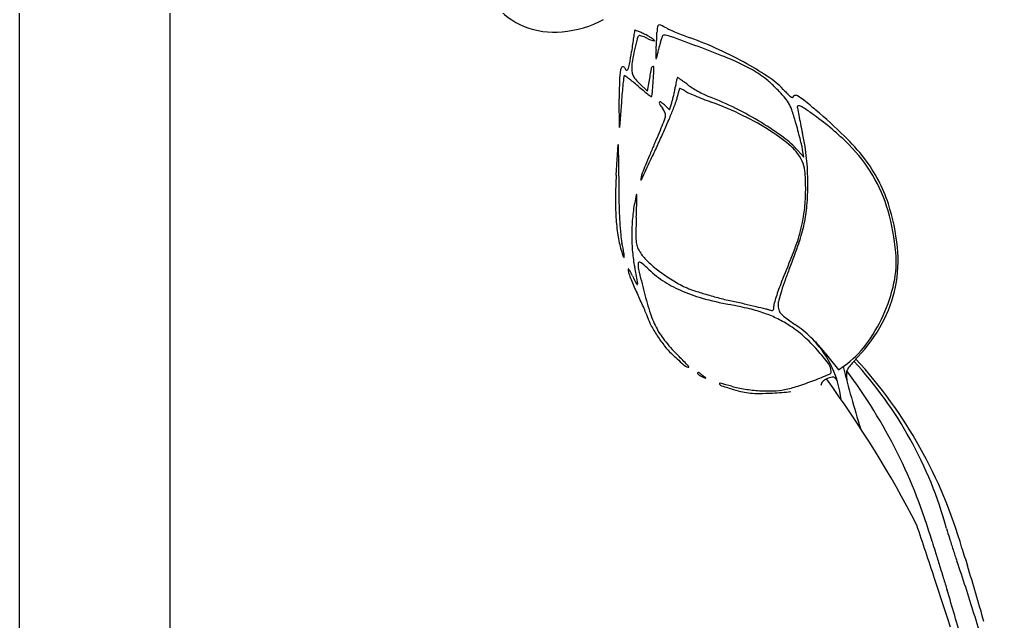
# Model space of a CAD drawing. Header units: millimetres. Extents: x 56222 to 3066687, y -650199 to -121287.
# Drawn here: x 141910.01 to 141916.44, y -185275.6 to -185271.6 of the extents above; entities that cross this region are included whole.
import ezdxf

# ---------------------------------------------------------------- set-up
doc = ezdxf.new("R2010")
doc.units = ezdxf.units.MM
doc.header["$MEASUREMENT"] = 0
doc.layers.add('$TD_AUDIT_GENERATED_(A0BDF17)', color=32, linetype='Continuous', lineweight=30)
doc.layers.add('FURNITURE', color=32, linetype='Continuous', lineweight=9)

msp = doc.modelspace()

# ---------------------------------------------------------------- linework, layer by layer
at = {"layer": '$TD_AUDIT_GENERATED_(A0BDF17)', "linetype": 'Continuous', "lineweight": 25, "ltscale": 2}
for p, q in [((141914.1212, -185272.03, 0.5173), (141914.174, -185272.0798, 0.5173)), ((141914.174, -185272.0798, 0.5173), (141914.1832, -185272.0176, 0.5173)), ((141913.9881, -185272.3212, 0.5173), (141913.9863, -185272.1313, 0.5173)), ((141914.0001, -185272.1536, 0.5173), (141913.9881, -185272.3212, 0.5173)), ((141914.2851, -185272.1721, 0.5173), (141914.3188, -185272.2038, 0.5173)), ((141914.3188, -185272.2038, 0.5173), (141914.3339, -185272.157, 0.5173)), ((141913.9662, -185272.6377, 0.5173), (141913.9798, -185272.4337, 0.5173)), ((141913.9798, -185272.4337, 0.5173), (141913.9822, -185272.7151, 0.5173)), ((141915.1702, -185272.4742, 0.5173), (141915.2098, -185272.5182, 0.5173)), ((141915.2098, -185272.5182, 0.5173), (141915.2017, -185272.4689, 0.5173)), ((141915.3505, -185273.8175, 0.5173), (141915.4395, -185273.9292, 0.5173)), ((141915.4395, -185273.9292, 0.5173), (141915.478, -185273.9018, 0.5173))]:
    msp.add_line(p, q, dxfattribs=at)
for centre, radius, start, end in [((141913.5255, -185271.2263, 0.5173), 0.4572, 217.46573, 248.24338), ((141913.5403, -185270.9675, 0.5173), 0.7228, 275.32626, 298.24556), ((141913.557, -185271.1473, 0.5173), 0.5423, 248.24331, 275.3263), ((141914.6804, -185271.7027, 0.5173), 0.4446, 173.72246, 178.57561), ((141914.2522, -185271.6556, 0.5173), 0.0138, 114.13712, 173.72248), ((141914.2539, -185271.6594, 0.5173), 0.0179, 64.93965, 114.13719), ((141913.9457, -185272.3185, 0.5173), 0.7455, 61.58523, 64.93977), ((141914.446, -185271.3937, 0.5173), 0.3059, 241.5852, 246.44567), ((141915.1561, -185269.7648, 0.5173), 2.0829, 246.44563, 247.62499), ((141925.1858, -185273.3425, 0.5173), 11.2227, 171.70625, 171.9336), ((141938.1441, -185275.2315, 0.5173), 24.3179, 171.61623, 171.7063), ((141914.1636, -185271.6973, 0.5173), 0.0784, 166.46282, 171.61628), ((141916.2332, -185272.2838, 0.5173), 2.1991, 165.53631, 167.43734), ((141914.0903, -185271.6796, 0.5173), 0.003, 73.46432, 166.46299), ((141914.0019, -185271.9772, 0.5173), 0.3134, 70.03145, 73.46413), ((141914.1486, -185271.7461, 0.5173), 0.0463, 134.9999, 165.53624), ((141914.0028, -185271.9747, 0.5173), 0.3107, 65.54806, 70.03145), ((141914.12, -185271.7174, 0.5173), 0.00572, 78.91055, 134.99987), ((141914.0938, -185271.8512, 0.5173), 0.142, 73.44022, 78.91047), ((141913.8648, -185272.2782, 0.5173), 0.6441, 62.94925, 65.54808), ((141914.087, -185271.8738, 0.5173), 0.1657, 67.48675, 73.44028), ((141914.0426, -185271.9811, 0.5173), 0.2817, 63.48681, 67.4868), ((141913.8297, -185272.347, 0.5173), 0.7214, 60.63114, 62.94925), ((141914.3128, -185271.4394, 0.5173), 0.3235, 243.48682, 246.96418), ((141914.0154, -185272.0169, 0.5173), 0.3427, 56.58597, 60.63109), ((141914.259, -185271.566, 0.5173), 0.186, 246.96412, 252.2273), ((141913.9995, -185272.0411, 0.5173), 0.3716, 53.68846, 56.58586), ((141910.8377, -185271.5745, 0.5173), 3.4004, 357.10049, 357.61202), ((141912.7791, -185271.6555, 0.5173), 1.4573, 357.61204, 358.57552), ((141914.5631, -185271.8372, 0.5173), 0.3152, 160.50011, 165.25429), ((141914.5713, -185271.8401, 0.5173), 0.3239, 156.8326, 160.50013), ((141914.2787, -185271.7149, 0.5173), 0.00564, 89.99994, 156.83266), ((141914.2787, -185271.8417, 0.5173), 0.1324, 70.1583, 89.99984), ((141907.3394, -185291.0724, 0.5173), 20.5769, 69.60596, 70.15829), ((141915.2523, -185269.5311, 0.5173), 2.3357, 247.62497, 248.83252), ((141915.2629, -185269.5038, 0.5173), 2.365, 248.83246, 250.02879), ((141913.5606, -185274.1883, 0.5173), 2.6193, 65.45413, 70.02871), ((141933.1835, -185274.476, 0.5173), 19.3003, 171.9335, 172.08499), ((141914.2554, -185271.5771, 0.5173), 0.1744, 252.22731, 256.67542), ((141914.2164, -185271.742, 0.5173), 0.00492, 256.67533, 314.99988), ((141914.2181, -185271.7437, 0.5173), 0.00252, 314.99995, 53.68858), ((141915.0106, -185271.8615, 0.5173), 0.7824, 175.80211, 177.48383), ((141912.2916, -185271.6619, 0.5173), 1.9439, 355.80209, 356.59163), ((141910.7443, -185271.5698, 0.5173), 3.4939, 356.59155, 357.10056), ((141912.8894, -185271.5039, 0.5173), 1.391, 347.02102, 348.27189), ((141914.8178, -185271.9042, 0.5173), 0.5785, 165.25423, 168.27194), ((141911.3539, -185280.2744, 0.5173), 9.0568, 68.39655, 69.60594), ((141911.0464, -185271.3983, 0.5173), 3.0497, 350.4953, 352.08489), ((141915.4625, -185272.112, 0.5173), 1.4094, 167.43735, 170.40396), ((141914.6212, -185271.8444, 0.5173), 0.3926, 177.48388, 180.30109), ((141914.8943, -185271.843, 0.5173), 0.6658, 180.30112, 181.66566), ((141914.2306, -185271.8623, 0.5173), 0.00176, 181.66586, 269.99997), ((141914.2306, -185271.8617, 0.5173), 0.00234, 269.99989, 344.23883), ((141912.604, -185271.4026, 0.5173), 1.6925, 344.23885, 344.97704), ((141913.5416, -185271.6542, 0.5173), 0.7217, 344.977, 347.02103), ((141913.6278, -185274.041, 0.5173), 2.4574, 60.65522, 65.45407), ((141914.112, -185273.3095, 0.5173), 1.5656, 63.96461, 68.39645), ((141914.021, -185271.9425, 0.5173), 0.0271, 122.92092, 170.75741), ((141914.0113, -185271.9275, 0.5173), 0.00927, 20.99354, 122.92099), ((141914.0529, -185271.9116, 0.5173), 0.0352, 200.99347, 234.47769), ((141913.9099, -185271.8778, 0.5173), 0.1463, 336.04474, 350.49527), ((141914.3655, -185271.9266, 0.5173), 0.2968, 170.40394, 179.82471), ((141914.2557, -185271.9262, 0.5173), 0.187, 179.82468, 189.16284), ((141917.7981, -185272.5573, 0.5173), 3.655, 170.16228, 171.50849), ((141914.2219, -185271.9372, 0.5173), 0.0254, 124.27344, 170.16223), ((141914.2107, -185271.9206, 0.5173), 0.00537, 358.27107, 124.27343), ((141911.7477, -185271.8463, 0.5173), 2.4694, 356.48533, 358.27109), ((141914.1957, -185273.138, 0.5173), 1.3748, 60.70767, 63.9646), ((141913.8285, -185273.6839, 0.5173), 2.0477, 55.57755, 60.65519), ((141914.5387, -185272.0267, 0.5173), 0.5516, 170.75732, 178.49435), ((141920.9925, -185272.7786, 0.5173), 7.0217, 173.51441, 173.90723), ((141914.0258, -185271.9867, 0.5173), 0.0101, 134.99986, 173.5143), ((141914.0215, -185271.9823, 0.5173), 0.00404, 55.21926, 134.99996), ((141913.3409, -185272.9623, 0.5173), 1.1971, 53.77334, 55.21923), ((141914.0368, -185271.9341, 0.5173), 0.00751, 234.47766, 336.04476), ((141913.6212, -185272.5797, 0.5173), 0.7229, 50.86481, 53.77344), ((141914.1502, -185271.9432, 0.5173), 0.0802, 189.16277, 206.74072), ((141914.1722, -185271.9322, 0.5173), 0.1048, 206.74069, 221.59589), ((141911.2351, -185271.8148, 0.5173), 2.983, 355.64748, 356.48537), ((141914.9846, -185272.1567, 0.5173), 0.6359, 165.02924, 166.496), ((141914.3726, -185271.993, 0.5173), 0.00241, 90.00009, 165.02943), ((141914.3726, -185271.9968, 0.5173), 0.00613, 55.33942, 90), ((141912.9407, -185274.0677, 0.5173), 2.5239, 54.83856, 55.33932), ((141914.5464, -185272.513, 0.5173), 0.6581, 55.05721, 60.70772), ((141914.5788, -185272.4667, 0.5173), 0.6016, 49.10303, 55.05724), ((141914.6638, -185272.4652, 0.5173), 0.5703, 42.42999, 55.57753), ((141917.3229, -185272.0999, 0.5173), 3.3367, 178.49428, 180.53854), ((141916.6199, -185272.3119, 0.5173), 2.6242, 173.90718, 175.1262), ((141913.1899, -185273.1097, 0.5173), 1.4062, 49.09699, 50.86488), ((141914.426, -185271.7069, 0.5173), 0.4442, 221.5959, 226.67652), ((141915.3065, -185270.6666, 0.5173), 1.8262, 229.09699, 230.45695), ((141912.5496, -185271.9148, 0.5173), 1.6648, 354.35076, 355.64747), ((141913.7336, -185271.9538, 0.5173), 0.632, 348.78922, 351.21091), ((141915.0921, -185272.1639, 0.5173), 0.7426, 169.41668, 171.21092), ((141914.7428, -185272.0986, 0.5173), 0.3873, 166.49606, 169.41661), ((141913.7553, -185272.9113, 0.5173), 1.1093, 53.50816, 54.83855), ((141913.2396, -185273.6084, 0.5173), 1.9765, 52.64478, 53.50811), ((141914.6638, -185271.7427, 0.5173), 0.3707, 232.64477, 238.16403), ((141914.9284, -185271.3164, 0.5173), 0.8724, 238.16404, 241.07543), ((141914.3342, -185272.7491, 0.5173), 0.9752, 44.95687, 49.10303), ((141913.8911, -185273.1915, 0.5173), 1.6013, 42.05735, 44.95682), ((141918.7645, -185272.4948, 0.5173), 4.7766, 175.12621, 175.90474), ((141914.7338, -185271.3602, 0.5173), 0.9267, 230.45696, 232.71617), ((141915.3774, -185270.5149, 0.5173), 1.9892, 232.71625, 233.59883), ((141914.1987, -185272.1136, 0.5173), 0.00293, 233.59882, 318.4075), ((141914.1946, -185272.11, 0.5173), 0.00841, 318.40746, 353.88155), ((141910.2777, -185271.6901, 0.5173), 3.9478, 353.88164, 354.35078), ((141913.3687, -185271.8828, 0.5173), 1.0038, 345.46225, 347.1325), ((141913.3245, -185271.8727, 0.5173), 1.0492, 347.13251, 348.78925), ((141916.4535, -185272.6444, 0.5173), 2.1489, 165.62861, 166.3785), ((141915.5892, -185272.4229, 0.5173), 1.2566, 164.50793, 165.62862), ((141916.6955, -185272.7296, 0.5173), 2.4046, 164.00917, 164.50788), ((141914.3942, -185272.0701, 0.5173), 0.0108, 141.1517, 164.00905), ((141914.3879, -185272.065, 0.5173), 0.00269, 70.17035, 141.15195), ((141914.3438, -185272.1874, 0.5173), 0.1327, 65.84441, 70.17019), ((141914.3406, -185272.1945, 0.5173), 0.1406, 60.6181, 65.8444), ((141914.2802, -185272.3018, 0.5173), 0.2636, 57.3539, 60.61794), ((141914.5065, -185271.9485, 0.5173), 0.1559, 237.35394, 245.92048), ((141915.3727, -185270.0103, 0.5173), 2.2788, 245.92054, 247.1281), ((141915.4114, -185269.9186, 0.5173), 2.3783, 247.1281, 248.50021), ((141914.9431, -185271.2899, 0.5173), 0.9027, 241.07537, 243.96567), ((141914.7764, -185271.6312, 0.5173), 0.5228, 243.96568, 248.31643), ((141913.7291, -185274.2651, 0.5173), 2.3116, 63.51688, 68.31641), ((141914.9065, -185272.2754, 0.5173), 0.2337, 30.05379, 42.05727), ((141915.4641, -185271.7336, 0.5173), 0.5141, 222.43003, 225.68902), ((141915.2337, -185271.9696, 0.5173), 0.1843, 225.68907, 232.69714), ((141915.1611, -185272.065, 0.5173), 0.0644, 232.69719, 244.85448), ((141915.1349, -185272.1207, 0.5173), 0.00273, 244.85446, 359.99996), ((141915.1496, -185272.1207, 0.5173), 0.012, 99.95765, 179.99989), ((141915.153, -185272.1401, 0.5173), 0.0317, 60.55744, 99.9577), ((141915.0171, -185272.3809, 0.5173), 0.3082, 51.07153, 60.5575), ((141914.2628, -185272.1593, 0.5173), 0.0114, 150.64314, 212.65963), ((141914.2579, -185272.1566, 0.5173), 0.00576, 52.44728, 150.64318), ((141914.6273, -185271.9257, 0.5173), 0.4444, 212.65969, 217.10231), ((141914.0695, -185272.4016, 0.5173), 0.3148, 46.78807, 52.44729), ((141911.1106, -185270.9144, 0.5173), 3.4795, 337.39138, 338.70229), ((141913.9574, -185272.0355, 0.5173), 0.3956, 342.11407, 345.4622), ((141914.0615, -185272.0648, 0.5173), 0.3124, 338.70231, 346.37845), ((141915.6304, -185269.3627, 0.5173), 2.9758, 248.50017, 249.66005), ((141913.7437, -185274.452, 0.5173), 2.4519, 64.27702, 69.66), ((141914.8927, -185272.2833, 0.5173), 0.2496, 18.58262, 30.05373), ((141915.1729, -185272.184, 0.5173), 0.00706, 93.15603, 180.39249), ((141915.208, -185272.1838, 0.5173), 0.0422, 180.3925, 191.16328), ((141915.1742, -185272.2077, 0.5173), 0.0308, 63.44387, 93.15603), ((141915.0716, -185272.4129, 0.5173), 0.2602, 55.52121, 63.44389), ((141912.5838, -185275.3934, 0.5173), 4.1807, 49.66211, 51.07157), ((141914.188, -185272.258, 0.5173), 0.1065, 29.33356, 37.10241), ((141914.1658, -185272.2705, 0.5173), 0.1319, 22.71661, 29.33358), ((141910.8453, -185270.8039, 0.5173), 3.7669, 335.96665, 337.39146), ((141914.1795, -185272.2647, 0.5173), 0.117, 15.86457, 22.71671), ((141914.2516, -185272.2431, 0.5173), 0.0419, 339.21126, 359.99986), ((141914.2556, -185272.2431, 0.5173), 0.0379, 359.99986, 15.86466), ((141913.7387, -185274.2457, 0.5173), 2.29, 58.68335, 63.51679), ((141914.0951, -185273.7226, 0.5173), 1.6423, 57.00834, 64.27696), ((141913.2544, -185272.8341, 0.5173), 1.9781, 16.08613, 18.58252), ((141934.4295, -185268.3906, 0.5173), 19.6344, 191.16331, 191.30655), ((141922.9932, -185270.6771, 0.5173), 7.9718, 191.3066, 191.71546), ((141913.0909, -185275.2972, 0.5173), 3.7591, 54.39503, 55.52122), ((141914.2217, -185273.718, 0.5173), 1.8168, 44.94677, 54.39498), ((141912.8639, -185275.0636, 0.5173), 3.748, 45.76381, 49.66207), ((141911.8514, -185271.3503, 0.5173), 2.6026, 336.92984, 338.37551), ((141910.753, -185270.9149, 0.5173), 3.7842, 338.37542, 339.21125), ((141913.9189, -185273.9496, 0.5173), 1.9433, 53.56834, 58.68332), ((141911.5295, -185273.3315, 0.5173), 3.7733, 15.22234, 16.08612), ((141928.8857, -185269.4552, 0.5173), 13.9897, 191.71542, 191.98379), ((141910.3872, -185270.7267, 0.5173), 4.1941, 335.91871, 336.92986), ((141910.2416, -185270.5347, 0.5173), 4.4279, 334.70456, 335.96666), ((141914.3324, -185273.3571, 0.5173), 1.2065, 48.80176, 57.00827), ((141911.77, -185273.2661, 0.5173), 3.524, 14.31314, 15.22231), ((141913.1314, -185272.7992, 0.5173), 2.1157, 9.55403, 11.98374), ((141914.4902, -185273.3934, 0.5173), 1.4168, 37.70514, 45.76379), ((141918.1815, -185274.2102, 0.5173), 4.3432, 155.91872, 156.91176), ((141961.1769, -185294.6068, 0.5173), 51.9092, 154.70453, 154.80835), ((141914.6854, -185272.9112, 0.5173), 0.6527, 42.02977, 53.56832), ((141912.1101, -185273.1793, 0.5173), 3.173, 13.44226, 14.31315), ((141914.8167, -185272.5324, 0.5173), 0.3902, 9.36605, 13.44233), ((141913.9699, -185272.6581, 0.5173), 1.2654, 5.98345, 9.55406), ((141914.7658, -185273.1749, 0.5173), 1.0481, 30.68201, 44.94672), ((141917.1012, -185273.7497, 0.5173), 3.1689, 156.91183, 158.16957), ((141942.6832, -185285.9077, 0.5173), 31.4717, 154.80827, 154.9593), ((141914.9333, -185272.6707, 0.5173), 0.2942, 25.38566, 48.80175), ((141917.2444, -185273.807, 0.5173), 3.3232, 158.16957, 159.17384), ((141915.0275, -185272.626, 0.5173), 0.1899, 5.15366, 25.3857), ((141913.9675, -185272.6584, 0.5173), 1.2678, 2.41677, 5.98349), ((141914.818, -185273.1399, 0.5173), 1.0024, 27.88608, 37.70514), ((141916.5972, -185272.8129, 0.5173), 2.6368, 176.19119, 179.39313), ((141914.2677, -185272.6747, 0.5173), 0.1384, 159.17377, 169.24858), ((141963.6186, -185295.6881, 0.5173), 54.579, 154.95928, 155.0333), ((141913.9286, -185272.7251, 0.5173), 1.2933, 0.2444, 5.15367), ((141913.1044, -185272.6948, 0.5173), 2.1316, 359.99989, 2.41677), ((141914.8126, -185273.1472, 0.5173), 0.9937, 15.97079, 30.68198), ((141914.159, -185272.667, 0.5173), 0.0299, 171.39283, 184.91063), ((141914.1301, -185272.6695, 0.5173), 0.000832, 184.9108, 319.98341), ((141914.4948, -185272.7179, 0.5173), 0.3694, 169.24862, 171.3928), ((141914.1185, -185272.6598, 0.5173), 0.016, 319.98312, 337.65265), ((141914.4656, -185272.8025, 0.5173), 0.3593, 155.03335, 157.6528), ((141913.392, -185272.6948, 0.5173), 1.8441, 355.49491, 359.99984), ((141914.8535, -185273.1212, 0.5173), 0.9623, 17.76161, 27.88606), ((141920.2711, -185272.6608, 0.5173), 6.2891, 180.49468, 181.62087), ((141916.2678, -185273.2395, 0.5173), 2.2195, 167.72496, 169.11952), ((141914.1007, -185272.768, 0.5173), 0.00171, 6.60267, 167.72484), ((141913.9427, -185272.7863, 0.5173), 0.1607, 358.12743, 6.60265), ((141913.8582, -185272.7254, 0.5173), 1.3637, 355.10101, 0.24439), ((141915.7192, -185272.8036, 0.5173), 1.7587, 179.39317, 183.7304), ((141915.0777, -185273.0108, 0.5173), 1.0076, 169.11952, 175.09617), ((141869.9657, -185271.3485, 0.5173), 44.1613, 357.96673, 358.12739), ((141914.4281, -185273.2574, 0.5173), 1.4089, 5.73667, 17.76163), ((141917.5633, -185272.7374, 0.5173), 3.5802, 181.62095, 183.33819), ((141914.2756, -185272.7611, 0.5173), 0.9448, 348.32924, 355.10101), ((141914.331, -185272.7688, 0.5173), 0.9022, 347.80426, 355.49482), ((141914.3307, -185273.2851, 0.5173), 1.4948, 5.13779, 15.97076), ((141915.3535, -185272.8274, 0.5173), 1.3923, 183.73037, 188.58992), ((141916.6289, -185272.7919, 0.5173), 2.6442, 183.33826, 185.22508), ((141915.3813, -185273.0368, 0.5173), 1.3123, 175.09609, 179.99872), ((141922.4352, -185273.2113, 0.5173), 8.3413, 177.96673, 178.78354), ((141914.1221, -185272.7236, 0.5173), 1.1159, 341.05677, 347.80427), ((141914.0034, -185272.7049, 0.5173), 1.2227, 344.87364, 348.32923), ((141914.2977, -185272.7845, 0.5173), 0.9179, 340.58932, 344.87363), ((141914.7449, -185272.9194, 0.5173), 0.7768, 188.58987, 196.11216), ((141914.4708, -185272.9893, 0.5173), 0.4772, 185.22515, 191.92776), ((141911.0203, -185273.7181, 0.5173), 3.0495, 10.63293, 11.9278), ((141915.3529, -185273.0368, 0.5173), 1.2839, 179.99864, 184.94754), ((141914.4438, -185273.0416, 0.5173), 0.348, 178.7835, 186.96667), ((141914.2172, -185273.0693, 0.5173), 0.1198, 186.96665, 203.99267), ((141911.493, -185271.8213, 0.5173), 3.8956, 338.39637, 341.05683), ((141913.0645, -185272.3499, 0.5173), 2.2254, 338.17339, 340.58934), ((141914.9185, -185272.8692, 0.5173), 0.9574, 196.11216, 199.02813), ((141913.9336, -185273.1712, 0.5173), 0.0853, 353.5282, 10.63285), ((141914.951, -185273.0716, 0.5173), 0.8805, 184.94752, 191.51297), ((141914.3465, -185273.0117, 0.5173), 0.2613, 203.99274, 213.49518), ((141915.1508, -185273.2113, 0.5173), 0.6715, 347.84309, 5.13781), ((141914.9446, -185273.2055, 0.5173), 0.8899, 348.77104, 5.73666), ((141914.0158, -185273.1805, 0.5173), 0.00259, 199.02824, 353.52821), ((141914.1211, -185273.2237, 0.5173), 0.00937, 54.37769, 173.18082), ((141913.9061, -185273.5238, 0.5173), 0.3785, 45.70135, 54.37774), ((141914.3783, -185272.9907, 0.5173), 0.2994, 213.49517, 227.18379), ((141914.8609, -185272.4698, 0.5173), 1.0095, 227.18374, 232.72064), ((141890.3824, -185263.2656, 0.5173), 26.659, 337.78151, 338.17341), ((141914.0464, -185273.2615, 0.5173), 0.00181, 43.33144, 183.6394), ((141914.163, -185273.2541, 0.5173), 0.1186, 183.63967, 191.53328), ((141914.2016, -185273.2462, 0.5173), 0.1581, 191.53336, 200.26628), ((141914.0119, -185273.2941, 0.5173), 0.0493, 27.59793, 43.33157), ((141912.1577, -185274.2633, 0.5173), 2.1416, 26.55561, 27.59793), ((141897.3932, -185276.6479, 0.5173), 17.0378, 11.17743, 11.51295), ((141914.2271, -185273.2364, 0.5173), 0.1161, 173.1808, 193.4274), ((141925.7006, -185270.4973, 0.5173), 11.9121, 193.42732, 194.17376), ((141914.6794, -185272.7313, 0.5173), 0.7288, 225.70136, 236.1355), ((141914.9293, -185272.3799, 0.5173), 1.1225, 232.72066, 238.13066), ((141917.5227, -185274.209, 0.5173), 2.5898, 158.39632, 160.24945), ((141915.3347, -185272.8278, 0.5173), 1.3659, 200.26625, 202.0527), ((141915.4772, -185272.7701, 0.5173), 1.5196, 202.05274, 203.92444), ((141916.7984, -185271.9439, 0.5173), 3.0465, 206.55554, 207.73537), ((141914.0724, -185273.3522, 0.5173), 0.0361, 345.70871, 11.17743), ((141914.7074, -185272.6896, 0.5173), 0.779, 236.1355, 246.06094), ((141914.7924, -185272.6002, 0.5173), 0.8631, 238.13065, 244.71876), ((141916.4537, -185273.9149, 0.5173), 1.5033, 157.78156, 159.84071), ((141916.79, -185273.946, 0.5173), 1.8113, 160.24941, 162.67202), ((141915.62, -185272.7067, 0.5173), 1.6759, 203.92442, 205.66366), ((141914.1045, -185273.3604, 0.5173), 0.00296, 207.73531, 345.7087), ((141914.8118, -185272.4545, 0.5173), 1.0363, 246.06093, 254.51853), ((141914.611, -185272.9842, 0.5173), 0.4385, 244.7187, 251.46756), ((141915.296, -185270.9409, 0.5173), 2.5935, 251.46753, 253.27987), ((141916.1503, -185273.8035, 0.5173), 1.1802, 159.84077, 162.30966), ((141916.6183, -185273.8924, 0.5173), 1.6314, 162.67196, 164.89405), ((141914.9962, -185273.2158, 0.5173), 0.8373, 331.20041, 348.77107), ((141914.7738, -185273.1301, 0.5173), 1.0572, 335.5332, 347.84315), ((141911.4429, -185274.7138, 0.5173), 2.9584, 24.6864, 25.66363), ((141916.1679, -185272.9048, 0.5173), 2.08, 194.17378, 198.29152), ((141915.1507, -185271.2308, 0.5173), 2.306, 254.5186, 259.16946), ((141915.3914, -185270.6232, 0.5173), 2.9252, 253.27993, 255.10946), ((141915.3676, -185270.7127, 0.5173), 2.8326, 255.10953, 256.98375), ((141908.1923, -185301.7521, 0.5173), 29.0253, 76.80979, 76.98374), ((141916.0872, -185273.7834, 0.5173), 1.114, 162.30968, 164.50564), ((141915.1583, -185273.4983, 0.5173), 0.1191, 164.89398, 179.95138), ((141911.8601, -185274.522, 0.5173), 2.4992, 23.57736, 24.68637), ((141912.0194, -185274.4525, 0.5173), 2.3254, 22.565, 23.5773), ((141914.2024, -185276.188, 0.5173), 2.741, 76.33286, 79.16954), ((141910.4024, -185292.3222, 0.5173), 19.3399, 76.57392, 76.80975), ((141914.6067, -185274.5251, 0.5173), 1.0298, 70.44189, 76.33289), ((141909.2294, -185297.2358, 0.5173), 24.3916, 76.41689, 76.57388), ((141914.8444, -185273.9964, 0.5173), 0.4835, 73.79005, 76.41684), ((141915.0122, -185273.419, 0.5173), 0.1178, 253.79012, 262.29189), ((141914.998, -185273.5244, 0.5173), 0.0115, 262.29188, 309.22723), ((141914.9971, -185273.5234, 0.5173), 0.0128, 309.22737, 352.79364), ((141914.862, -185273.5063, 0.5173), 0.149, 352.79357, 359.99992), ((141915.0878, -185273.5063, 0.5173), 0.0768, 164.50574, 179.99985), ((141915.1656, -185273.4983, 0.5173), 0.1265, 179.95134, 194.62168), ((141915.1001, -185273.5154, 0.5173), 0.0588, 194.62167, 220.64551), ((141913.982, -185273.6369, 0.5173), 0.2001, 16.45731, 22.56497), ((141914.4268, -185273.5055, 0.5173), 0.2637, 196.45724, 208.86111), ((141914.7775, -185273.3644, 0.5173), 0.6156, 198.29155, 208.48713), ((141914.6968, -185274.2717, 0.5173), 0.7608, 63.42828, 70.44184), ((141914.6615, -185274.3422, 0.5173), 0.8396, 56.91457, 63.42826), ((141915.1822, -185273.445, 0.5173), 0.1669, 220.64548, 233.47342), ((141916.9669, -185271.0353, 0.5173), 3.1655, 233.47338, 234.98024), ((141914.7798, -185273.1329, 0.5173), 1.0505, 323.18898, 335.53321), ((141915.1455, -185273.1094, 0.5173), 1.0844, 208.86105, 213.19851), ((141914.7095, -185273.4013, 0.5173), 0.5382, 208.48708, 219.57135), ((141914.7267, -185274.2421, 0.5173), 0.7202, 47.96844, 56.91464), ((141914.623, -185274.3803, 0.5173), 0.9189, 50.73003, 54.9802), ((141914.6129, -185274.3926, 0.5173), 0.9349, 46.53436, 50.73001), ((141914.7379, -185273.0738, 0.5173), 1.1321, 317.18554, 331.20047), ((141915.1526, -185273.1048, 0.5173), 1.0928, 213.19847, 217.61932), ((141914.3965, -185274.6084, 0.5173), 1.2133, 41.91555, 47.96847), ((141914.5958, -185274.4107, 0.5173), 0.9597, 42.3944, 46.53437), ((141914.7686, -185274.2054, 0.5173), 0.6929, 6.56801, 42.9096), ((141914.6175, -185273.5171, 0.5173), 0.4173, 217.61929, 226.69043), ((141915.3081, -185272.9066, 0.5173), 1.3148, 219.57127, 225.25889), ((141914.3352, -185274.6635, 0.5173), 1.2958, 36.76799, 41.91549), ((141914.5342, -185274.4669, 0.5173), 1.0432, 38.5053, 42.3944), ((141915.1024, -185273.3743, 0.5173), 0.6476, 305.45315, 323.18898), ((141917.2794, -185270.6933, 0.5173), 4.2979, 226.69041, 228.11133), ((141912.5904, -185275.6489, 0.5173), 2.546, 43.20996, 45.2588), ((141917.4621, -185275.5977, 0.5173), 2.5816, 137.18558, 138.88242), ((141913.2472, -185275.9753, 0.5173), 3.1323, 16.01289, 42.53997), ((141914.4786, -185273.8161, 0.5173), 0.1031, 228.11136, 248.96429), ((141914.4431, -185273.9085, 0.5173), 0.00413, 248.96431, 43.2099), ((141915.3024, -185273.9408, 0.5173), 0.0884, 0.19341, 36.76789), ((141923.3037, -185271.9082, 0.5173), 8.0855, 194.3192, 197.33451), ((141915.6188, -185273.9887, 0.5173), 0.135, 138.88242, 153.41329), ((141913.5797, -185275.6815, 0.5173), 2.6691, 15.21435, 42.681), ((141914.51, -185273.9525, 0.5173), 0.00547, 124.99818, 179.99982), ((141914.5089, -185273.9525, 0.5173), 0.0043, 179.9998, 230.8546), ((141914.5838, -185273.8605, 0.5173), 0.123, 230.85482, 235.34829), ((141914.5098, -185273.9522, 0.5173), 0.00508, 66.92077, 124.99818), ((141914.4932, -185273.9912, 0.5173), 0.0475, 53.16158, 66.92076), ((141914.5892, -185273.8526, 0.5173), 0.1326, 235.34817, 240.56416), ((141914.0805, -185274.5421, 0.5173), 0.7358, 51.29933, 53.16163), ((141914.6317, -185273.7773, 0.5173), 0.2191, 240.56418, 244.1451), ((141917.3928, -185268.0796, 0.5173), 6.5505, 244.14506, 244.35751), ((141910.5322, -185278.9709, 0.5173), 6.4107, 51.0835, 51.29939), ((141914.5586, -185273.9839, 0.5173), 0.00121, 244.35766, 326.39593), ((141914.5587, -185273.9839, 0.5173), 0.00115, 326.39557, 51.08331), ((141913.6043, -185269.6919, 0.5173), 4.6205, 291.2082, 292.59039), ((141915.393, -185274.0638, 0.5173), 0.0815, 112.49992, 136.86136), ((141909.3017, -185278.4047, 0.5173), 7.4962, 27.36556, 36.08541), ((141915.4258, -185274.1431, 0.5173), 0.1673, 99.96992, 112.49992), ((141915.372, -185273.9405, 0.5173), 0.0187, 292.59043, 0.19332), ((141915.4013, -185274.0034, 0.5173), 0.0254, 49.66005, 99.97), ((141915.3874, -185274.0197, 0.5173), 0.0468, 16.70837, 49.66009), ((141915.7226, -185273.9602, 0.5173), 0.231, 178.53495, 187.91453), ((141915.5531, -185273.9558, 0.5173), 0.0614, 153.41328, 178.53492), ((141912.6395, -185276.069, 0.5173), 3.5641, 16.30042, 36.75895), ((141914.6534, -185274.0219, 0.5173), 0.00369, 76.03396, 212.32488), ((141914.672, -185274.0102, 0.5173), 0.0257, 212.32476, 252.16449), ((141913.6737, -185277.9614, 0.5173), 4.0632, 74.92691, 76.03386), ((141916.2253, -185269.1823, 0.5173), 5.0973, 252.16439, 253.10426), ((141914.9491, -185273.2256, 0.5173), 0.8413, 254.92689, 261.15822), ((141914.9135, -185273.2455, 0.5173), 0.832, 281.6762, 287.92493), ((141914.5636, -185272.1641, 0.5173), 1.9686, 287.92494, 291.20822), ((141915.3614, -185274.0342, 0.5173), 0.0381, 136.86145, 179.78979), ((141915.7914, -185273.9506, 0.5173), 0.3004, 187.91465, 195.20983), ((141914.9973, -185273.2255, 0.5173), 0.8717, 253.10418, 257.23797), ((141914.8905, -185273.6968, 0.5173), 0.3885, 257.23795, 264.80146), ((141914.9839, -185273.0016, 0.5173), 1.0681, 261.15821, 266.36871), ((141914.9049, -185273.5389, 0.5173), 0.547, 264.80155, 270.88997), ((141914.8697, -185271.2766, 0.5173), 2.8096, 270.89008, 272.70104), ((141914.9782, -185273.0923, 0.5173), 0.9772, 266.36868, 271.74433), ((141914.9019, -185271.9593, 0.5173), 2.1261, 272.70113, 274.39156), ((141914.9948, -185273.6394, 0.5173), 0.4299, 271.74431, 281.67616), ((141914.9381, -185272.4307, 0.5173), 1.6533, 274.39156, 276.43284), ((141689.8982, -185350.2627, 0.5173), 238.2733, 18.333739, 18.423579), ((141920.2307, -185273.7954, 0.5173), 4.2445, 196.2217, 197.14897), ((142108.4802, -185215.8105, 0.5173), 201.3379, 197.116892, 197.135915), ((141920.6979, -185273.6512, 0.5173), 4.7333, 197.14897, 198.10924), ((142506.8753, -185092.9752, 0.5173), 618.2397, 197.135872, 197.1441226), ((141920.9077, -185273.5826, 0.5173), 4.9541, 198.10925, 199.03721), ((141926.2319, -185272.11, 0.5173), 10.4157, 196.74685, 197.42294), ((141906.4364, -185278.576, 0.5173), 10.3544, 17.01452, 19.03724), ((142562.6479, -185075.7701, 0.5173), 676.6058, 197.1441411, 197.1521625), ((141904.7965, -185278.8369, 0.5173), 12.0504, 15.58476, 17.423), ((141886.088, -185285.251, 0.5173), 31.5925, 17.7194, 18.33384), ((142354.2368, -185140.093, 0.5173), 458.4943, 197.152217, 197.162989), ((141907.5465, -185278.0506, 0.5173), 9.0145, 14.92094, 17.16297), ((141905.4918, -185278.8651, 0.5173), 11.3423, 15.12546, 17.01457)]:
    msp.add_arc(centre, radius, start, end, dxfattribs=at)
at = {"layer": 'FURNITURE', "lineweight": 30}
for p, q in [((141910.0093, -185318.5925, 0.5173), (141910.0093, -185257.9961, 0.5173)), ((141911.0093, -185317.5925, 0.5173), (141911.0093, -185258.9961, 0.5173))]:
    msp.add_line(p, q, dxfattribs=at)
at = {"layer": 'FURNITURE', "lineweight": 30, "elevation": 0.5173}
msp.add_lwpolyline([(141910.0093, -185346.6006), (141910.0093, -185257.9961)], dxfattribs=at)

doc.saveas('drawing.dxf')
